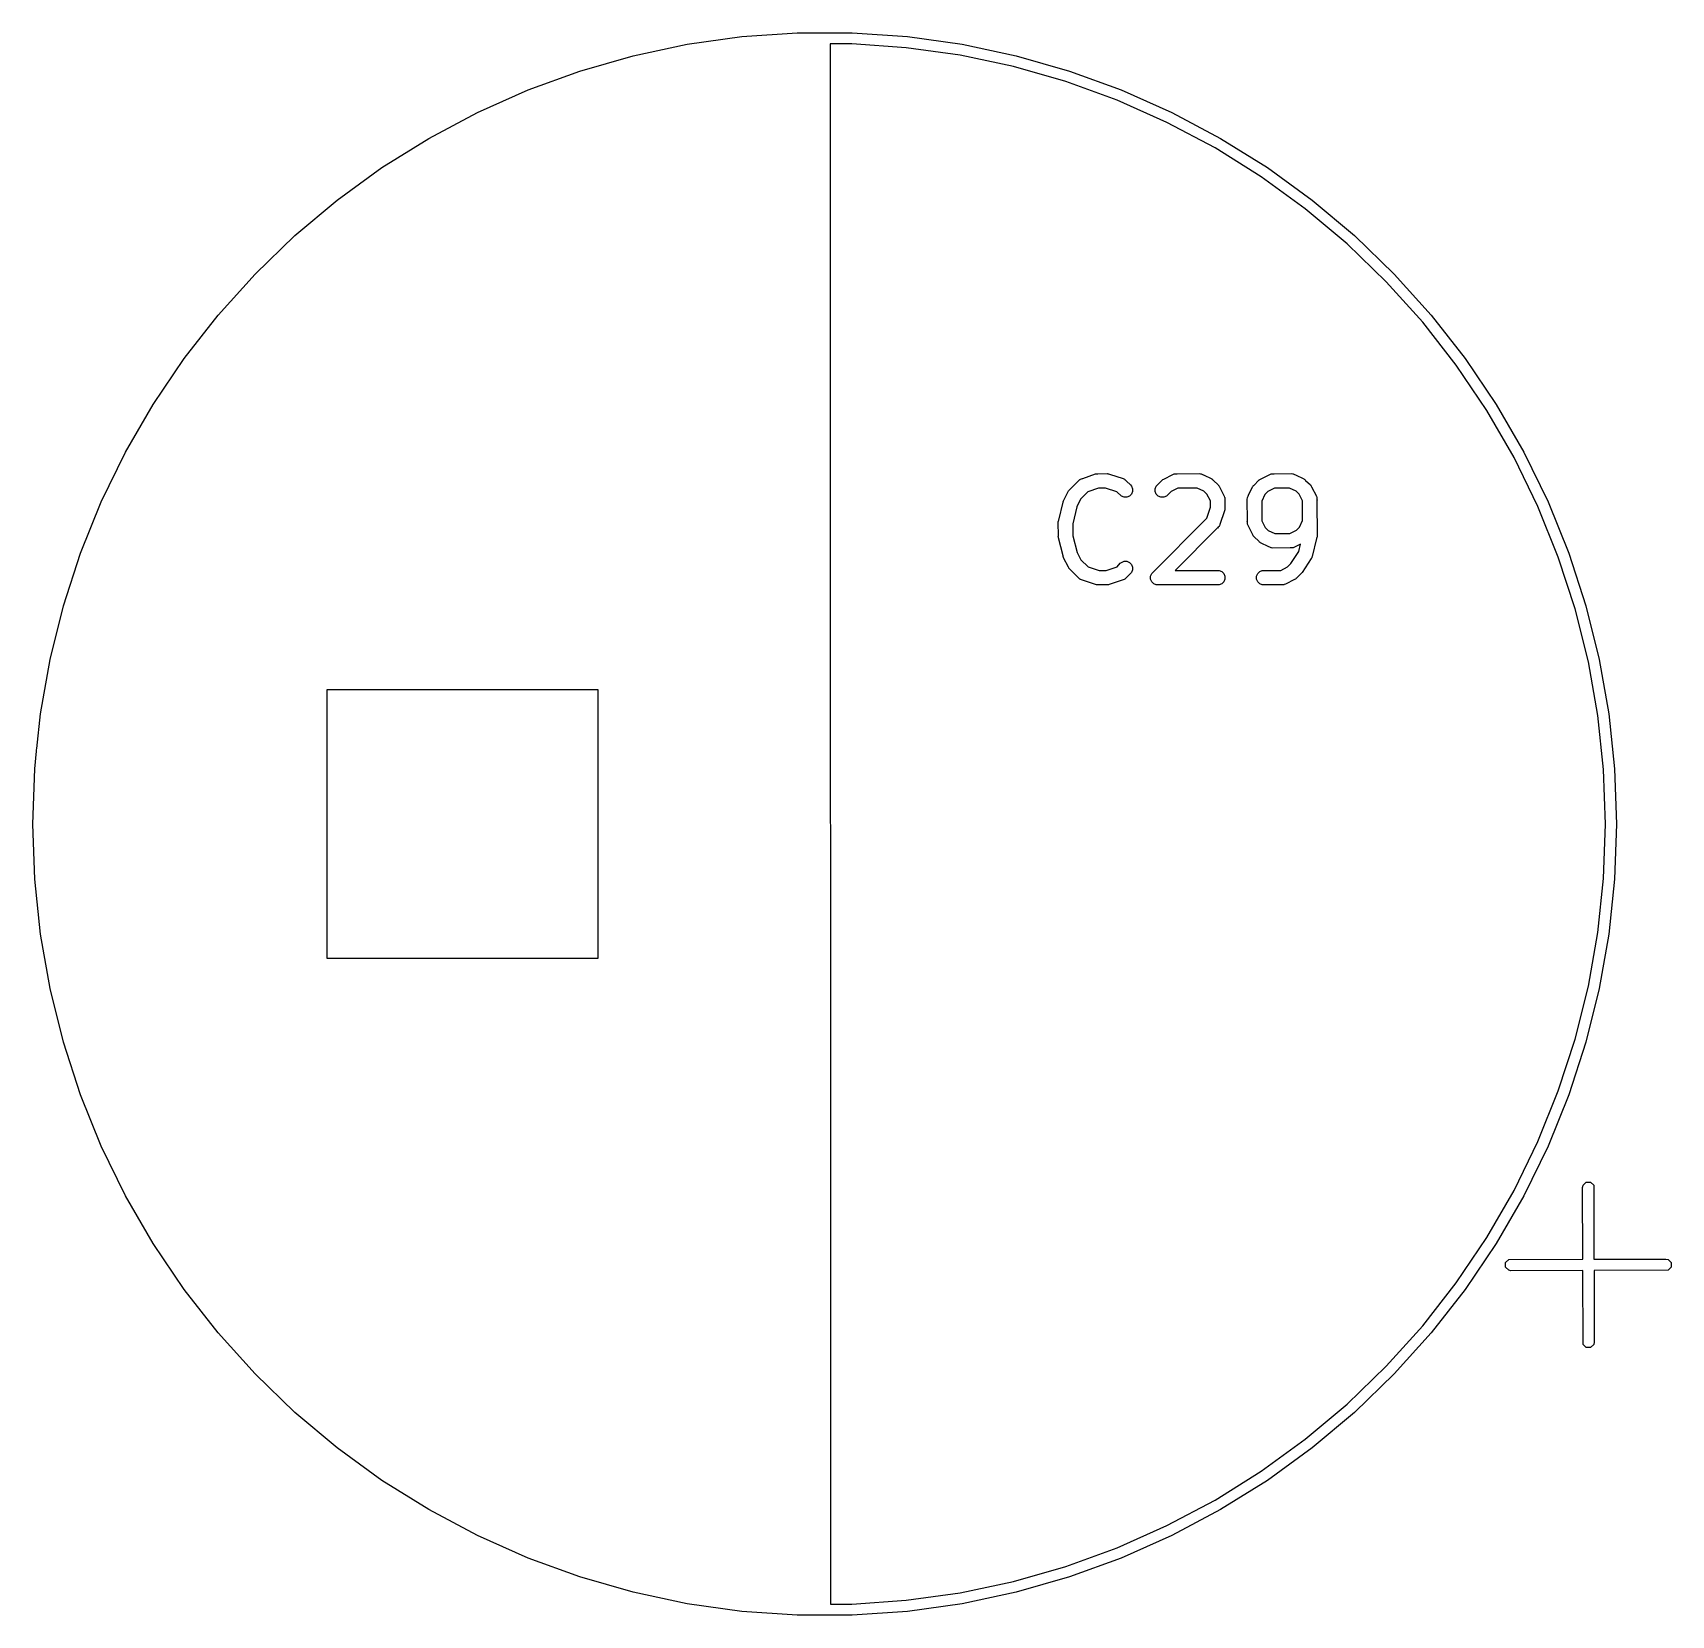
# Model space of a CAD drawing. Extents: x 195 to 321, y -207 to -140.
# Drawn here: x 304.07 to 320.99, y -207.18 to -190.82 of the extents above; entities that cross this region are included whole.
import ezdxf

# ---------------------------------------------------------------- set-up
doc = ezdxf.new("R2010")
doc.units = 0
doc.layers.add('BLACK', color=7, linetype='CONTINUOUS')

msp = doc.modelspace()

# ---------------------------------------------------------------- linework, layer by layer
at = {"layer": 'BLACK', "linetype": 'CONTINUOUS'}
for p, q in [((310.829558, -190.944273), (311.394957, -190.864811)), ((311.394957, -190.864811), (311.964522, -190.824983)), ((311.964522, -190.824983), (312.535478, -190.824983)), ((312.535478, -190.824983), (313.105043, -190.864811)), ((313.105043, -190.864811), (313.670442, -190.944273)), ((309.722241, -191.220358), (310.271079, -191.062981)), ((310.271079, -191.062981), (310.829558, -190.944273)), ((312.531461, -190.94), (312.305445, -190.94)), ((312.305445, -190.94), (312.309994, -207.06)), ((313.093013, -190.979267), (312.531461, -190.94)), ((313.650457, -191.057611), (313.093013, -190.979267)), ((314.201079, -191.174649), (313.650457, -191.057611)), ((313.670442, -190.944273), (314.228921, -191.062981)), ((314.228921, -191.062981), (314.777759, -191.220358)), ((309.185718, -191.415636), (309.722241, -191.220358)), ((314.742195, -191.329812), (314.201079, -191.174649)), ((314.777759, -191.220358), (315.314282, -191.415636)), ((308.664124, -191.647865), (309.185718, -191.415636)), ((315.27117, -191.522343), (314.742195, -191.329812)), ((315.314282, -191.415636), (315.835876, -191.647865)), ((315.785425, -191.751304), (315.27117, -191.522343)), ((308.16, -191.915912), (308.664124, -191.647865)), ((316.282457, -192.01558), (315.785425, -191.751304)), ((315.835876, -191.647865), (316.34, -191.915912)), ((307.675802, -192.218473), (308.16, -191.915912)), ((316.34, -191.915912), (316.824198, -192.218473)), ((316.759842, -192.313884), (316.282457, -192.01558)), ((307.213889, -192.554072), (307.675802, -192.218473)), ((316.824198, -192.218473), (317.286111, -192.554072)), ((317.215256, -192.644762), (316.759842, -192.313884)), ((306.776512, -192.921075), (307.213889, -192.554072)), ((317.286111, -192.554072), (317.723488, -192.921075)), ((317.64648, -193.006602), (317.215256, -192.644762)), ((306.3658, -193.317695), (306.776512, -192.921075)), ((317.723488, -192.921075), (318.1342, -193.317695)), ((318.051413, -193.397641), (317.64648, -193.006602)), ((305.983756, -193.741997), (306.3658, -193.317695)), ((318.428082, -193.815974), (318.051413, -193.397641)), ((318.1342, -193.317695), (318.516244, -193.741997)), ((305.632241, -194.191917), (305.983756, -193.741997)), ((318.516244, -193.741997), (318.867759, -194.191917)), ((318.774652, -194.259563), (318.428082, -193.815974)), ((305.312967, -194.66526), (305.632241, -194.191917)), ((319.089434, -194.726247), (318.774652, -194.259563)), ((318.867759, -194.191917), (319.187033, -194.66526)), ((305.027489, -195.159723), (305.312967, -194.66526)), ((319.370896, -195.213753), (319.089434, -194.726247)), ((319.187033, -194.66526), (319.472511, -195.159723)), ((304.777198, -195.672894), (305.027489, -195.159723)), ((319.617665, -195.719704), (319.370896, -195.213753)), ((319.472511, -195.159723), (319.722802, -195.672894)), ((314.781606, -195.545167), (314.875538, -195.449405)), ((314.875538, -195.449405), (314.886903, -195.440077)), ((314.886903, -195.440077), (314.889393, -195.439045)), ((314.889393, -195.439045), (314.891428, -195.437281)), ((314.891428, -195.437281), (314.90439, -195.432834)), ((314.90439, -195.432834), (314.91394, -195.428879)), ((314.91394, -195.428879), (314.91592, -195.428879)), ((314.91592, -195.428879), (315.04771, -195.383668)), ((315.04771, -195.383668), (315.054965, -195.382018)), ((315.054965, -195.382018), (315.056796, -195.38126)), ((315.056796, -195.38126), (315.058392, -195.381239)), ((315.058392, -195.381239), (315.062047, -195.380408)), ((315.062047, -195.380408), (315.071347, -195.381069)), ((315.071347, -195.381069), (315.166666, -195.379819)), ((315.166666, -195.379819), (315.174071, -195.380548)), ((315.174071, -195.380548), (315.176046, -195.380408)), ((315.176046, -195.380408), (315.177532, -195.380889)), ((315.177532, -195.380889), (315.181298, -195.38126)), ((315.181298, -195.38126), (315.190661, -195.385138)), ((315.190661, -195.385138), (315.33324, -195.431287)), ((315.33324, -195.431287), (315.346665, -195.437281)), ((315.346665, -195.437281), (315.3487, -195.439046)), ((315.3487, -195.439046), (315.351191, -195.440078)), ((315.351191, -195.440078), (315.362692, -195.451181)), ((315.362692, -195.451181), (315.368772, -195.456455)), ((315.368772, -195.456455), (315.369348, -195.457608)), ((315.369348, -195.457608), (315.410175, -195.497024)), ((315.675735, -195.508389), (315.732681, -195.449405)), ((315.732681, -195.449405), (315.73843, -195.444686)), ((315.73843, -195.444686), (315.73973, -195.443188)), ((315.73973, -195.443188), (315.741143, -195.44246)), ((315.741143, -195.44246), (315.744046, -195.440078)), ((315.744046, -195.440078), (315.752856, -195.436428)), ((315.752856, -195.436428), (315.847411, -195.387737)), ((315.847411, -195.387737), (315.861142, -195.382482)), ((315.861142, -195.382482), (315.863831, -195.38229)), ((315.863831, -195.38229), (315.86632, -195.38126)), ((315.86632, -195.38126), (315.879389, -195.381185)), ((315.879389, -195.381185), (315.890332, -195.380408)), ((315.890332, -195.380408), (315.892441, -195.381111)), ((315.892441, -195.381111), (316.119047, -195.379819)), ((316.119047, -195.379819), (316.133679, -195.38126)), ((316.133679, -195.38126), (316.136168, -195.382291)), ((316.136168, -195.382291), (316.138856, -195.382482)), ((316.138856, -195.382482), (316.151849, -195.388786)), ((316.151849, -195.388786), (316.160715, -195.392459)), ((316.160715, -195.392459), (316.161937, -195.393681)), ((316.161937, -195.393681), (316.247826, -195.435356)), ((316.247826, -195.435356), (316.254125, -195.43932)), ((316.254125, -195.43932), (316.255953, -195.440078)), ((316.255953, -195.440078), (316.257123, -195.441208)), ((316.257123, -195.441208), (316.260269, -195.443188)), ((316.260269, -195.443188), (316.265901, -195.449682)), ((316.265901, -195.449682), (316.314937, -195.497024)), ((316.685339, -195.49844), (316.732681, -195.449405)), ((316.732681, -195.449405), (316.73843, -195.444686)), ((316.73843, -195.444686), (316.73973, -195.443188)), ((316.73973, -195.443188), (316.741143, -195.44246)), ((316.741143, -195.44246), (316.744046, -195.440078)), ((316.744046, -195.440078), (316.752856, -195.436428)), ((316.752856, -195.436428), (316.847411, -195.387737)), ((316.847411, -195.387737), (316.861142, -195.382482)), ((316.861142, -195.382482), (316.863831, -195.38229)), ((316.863831, -195.38229), (316.86632, -195.38126)), ((316.86632, -195.38126), (316.879659, -195.381166)), ((316.879659, -195.381166), (316.890332, -195.380408)), ((316.890332, -195.380408), (316.892339, -195.381077)), ((316.892339, -195.381077), (317.071428, -195.379819)), ((317.071428, -195.379819), (317.08606, -195.38126)), ((317.08606, -195.38126), (317.088549, -195.382291)), ((317.088549, -195.382291), (317.091237, -195.382482)), ((317.091237, -195.382482), (317.10423, -195.388786)), ((317.10423, -195.388786), (317.113096, -195.392459)), ((317.113096, -195.392459), (317.114318, -195.393681)), ((317.114318, -195.393681), (317.200207, -195.435356)), ((317.200207, -195.435356), (317.206506, -195.43932)), ((317.206506, -195.43932), (317.208334, -195.440078)), ((317.208334, -195.440078), (317.209504, -195.441208)), ((317.209504, -195.441208), (317.21265, -195.443188)), ((317.21265, -195.443188), (317.218282, -195.449682)), ((317.218282, -195.449682), (317.267318, -195.497024)), ((314.721984, -195.655366), (314.766251, -195.564135)), ((314.766251, -195.564135), (314.770215, -195.557835)), ((314.770215, -195.557835), (314.770973, -195.556008)), ((314.770973, -195.556008), (314.77207, -195.554888)), ((314.77207, -195.554888), (314.774083, -195.551692)), ((314.774083, -195.551692), (314.781606, -195.545167)), ((314.892665, -195.644286), (314.85394, -195.724096)), ((314.966944, -195.568561), (314.892665, -195.644286)), ((315.080213, -195.529703), (314.966944, -195.568561)), ((315.151592, -195.528767), (315.080213, -195.529703)), ((315.267785, -195.566376), (315.151592, -195.528767)), ((315.315474, -195.612417), (315.267785, -195.566376)), ((315.34251, -195.623616), (315.315474, -195.612417)), ((315.371773, -195.623616), (315.34251, -195.623616)), ((315.398809, -195.612417), (315.371773, -195.623616)), ((315.419502, -195.591724), (315.398809, -195.612417)), ((315.410175, -195.497024), (315.419502, -195.508389)), ((315.419502, -195.508389), (315.430701, -195.535425)), ((315.430701, -195.564688), (315.419502, -195.591724)), ((315.430701, -195.535425), (315.430701, -195.564688)), ((315.664536, -195.535426), (315.675735, -195.508389)), ((315.664536, -195.564688), (315.664536, -195.535426)), ((315.675735, -195.591725), (315.664536, -195.564688)), ((315.696427, -195.612417), (315.675735, -195.591725)), ((315.723464, -195.623616), (315.696427, -195.612417)), ((315.752726, -195.623616), (315.723464, -195.623616)), ((315.779763, -195.612417), (315.752726, -195.623616)), ((315.791128, -195.60309), (315.779763, -195.612417)), ((315.827772, -195.565133), (315.791128, -195.60309)), ((315.896523, -195.52973), (315.827772, -195.565133)), ((316.099259, -195.528574), (315.896523, -195.52973)), ((316.167881, -195.561871), (316.099259, -195.528574)), ((316.199208, -195.592115), (316.167881, -195.561871)), ((316.23473, -195.661096), (316.199208, -195.592115)), ((316.314937, -195.497024), (316.319655, -195.502773)), ((316.319655, -195.502773), (316.321154, -195.504073)), ((316.321154, -195.504073), (316.321881, -195.505486)), ((316.321881, -195.505486), (316.324264, -195.508389)), ((316.324264, -195.508389), (316.327913, -195.517199)), ((316.327913, -195.517199), (316.376605, -195.611754)), ((316.376605, -195.611754), (316.38186, -195.625485)), ((316.38186, -195.625485), (316.382051, -195.628174)), ((316.382051, -195.628174), (316.383082, -195.630663)), ((316.383082, -195.630663), (316.383275, -195.645404)), ((316.383275, -195.645404), (316.383934, -195.654675)), ((316.615476, -195.645295), (316.616917, -195.630663)), ((316.616768, -195.871899), (316.615476, -195.645295)), ((316.616917, -195.630663), (316.617948, -195.628173)), ((316.617948, -195.628173), (316.618139, -195.625486)), ((316.618139, -195.625486), (316.624443, -195.612492)), ((316.624443, -195.612492), (316.628116, -195.603627)), ((316.628116, -195.603627), (316.629338, -195.602404)), ((316.629338, -195.602404), (316.671013, -195.516516)), ((316.671013, -195.516516), (316.674977, -195.510216)), ((316.674977, -195.510216), (316.675735, -195.508389)), ((316.675735, -195.508389), (316.676865, -195.507218)), ((316.676865, -195.507218), (316.678845, -195.504073)), ((316.678845, -195.504073), (316.685339, -195.49844)), ((316.797528, -195.59646), (316.764231, -195.665082)), ((316.827772, -195.565133), (316.797528, -195.59646)), ((316.896563, -195.529709), (316.827772, -195.565133)), ((317.051732, -195.528619), (316.896563, -195.529709)), ((317.120262, -195.561871), (317.051732, -195.528619)), ((317.151589, -195.592115), (317.120262, -195.561871)), ((317.18696, -195.660803), (317.151589, -195.592115)), ((317.267318, -195.497024), (317.272036, -195.502773)), ((317.272036, -195.502773), (317.273535, -195.504073)), ((317.273535, -195.504073), (317.274262, -195.505486)), ((317.274262, -195.505486), (317.276645, -195.508389)), ((317.276645, -195.508389), (317.280294, -195.517199)), ((317.280294, -195.517199), (317.328986, -195.611754)), ((317.328986, -195.611754), (317.334241, -195.625485)), ((317.334241, -195.625485), (317.334432, -195.628174)), ((317.334432, -195.628174), (317.335463, -195.630663)), ((317.335463, -195.630663), (317.335509, -195.643333)), ((317.335509, -195.643333), (317.336315, -195.654675)), ((304.563314, -196.202275), (304.777198, -195.672894)), ((314.667712, -195.861089), (314.712953, -195.674724)), ((314.712953, -195.674724), (314.713338, -195.673644)), ((314.713338, -195.673644), (314.713377, -195.673105)), ((314.713377, -195.673105), (314.713962, -195.671897)), ((314.713962, -195.671897), (314.7179, -195.660878)), ((314.7179, -195.660878), (314.721984, -195.655366)), ((314.85394, -195.724096), (314.811914, -195.897219)), ((316.198135, -195.84113), (316.235574, -195.725459)), ((316.235574, -195.725459), (316.23473, -195.661096)), ((316.379204, -195.764525), (316.333055, -195.907107)), ((316.383082, -195.755165), (316.379204, -195.764525)), ((316.383452, -195.751401), (316.383082, -195.755165)), ((316.383934, -195.654675), (316.383417, -195.656225)), ((316.383417, -195.656225), (316.384523, -195.740533)), ((316.383934, -195.749914), (316.383452, -195.751401)), ((316.384523, -195.740533), (316.383793, -195.747939)), ((316.383793, -195.747939), (316.383934, -195.749914)), ((316.764231, -195.665082), (316.765387, -195.867818)), ((317.187702, -195.864521), (317.18696, -195.660803)), ((317.336315, -195.654675), (317.335558, -195.656943)), ((317.335558, -195.656943), (317.336904, -196.026247)), ((319.828539, -196.241637), (319.617665, -195.719704)), ((319.722802, -195.672894), (319.936686, -196.202275)), ((314.663095, -195.88339), (314.663346, -195.880836)), ((314.664362, -196.021969), (314.663095, -195.88339)), ((314.663184, -195.879744), (314.663638, -195.877872)), ((314.663346, -195.880836), (314.663184, -195.879744)), ((314.663638, -195.877872), (314.664536, -195.868758)), ((314.664536, -195.868758), (314.667712, -195.861089)), ((314.811914, -195.897219), (314.813056, -196.021991)), ((315.628116, -196.413151), (316.198135, -195.84113)), ((316.30561, -195.943778), (315.870098, -196.380818)), ((316.307887, -195.94264), (316.30561, -195.943778)), ((316.315558, -195.933795), (316.307887, -195.94264)), ((316.324265, -195.925058), (316.315558, -195.933795)), ((316.325296, -195.922567), (316.324265, -195.925058)), ((316.327061, -195.920533), (316.325296, -195.922567)), ((316.333055, -195.907107), (316.327061, -195.920533)), ((316.616065, -195.874009), (316.616768, -195.871899)), ((316.616842, -195.884951), (316.616065, -195.874009)), ((316.616917, -195.898022), (316.616842, -195.884951)), ((316.617948, -195.900511), (316.616917, -195.898022)), ((316.618139, -195.903199), (316.617948, -195.900511)), ((316.623394, -195.916931), (316.618139, -195.903199)), ((316.672086, -196.011487), (316.623394, -195.916931)), ((316.765387, -195.867818), (316.80079, -195.936569)), ((316.80079, -195.936569), (316.832118, -195.966814)), ((316.832118, -195.966814), (316.900647, -196.000065)), ((317.055816, -195.998975), (317.124607, -195.963551)), ((317.124607, -195.963551), (317.154852, -195.932223)), ((317.154852, -195.932223), (317.187702, -195.864521)), ((314.663184, -196.029893), (314.664362, -196.021969)), ((314.664518, -196.038917), (314.663184, -196.029893)), ((314.664536, -196.040879), (314.664518, -196.038917)), ((314.664958, -196.0419), (314.664536, -196.040879)), ((314.665334, -196.044437), (314.664958, -196.0419)), ((314.712851, -196.229135), (314.665334, -196.044437)), ((314.813056, -196.021991), (314.857674, -196.195421)), ((316.675735, -196.020296), (316.672086, -196.011487)), ((316.678117, -196.023198), (316.675735, -196.020296)), ((316.678845, -196.024612), (316.678117, -196.023198)), ((316.680343, -196.025911), (316.678845, -196.024612)), ((316.685062, -196.031661), (316.680343, -196.025911)), ((316.734097, -196.079002), (316.685062, -196.031661)), ((316.73973, -196.085497), (316.734097, -196.079002)), ((316.742875, -196.087476), (316.73973, -196.085497)), ((316.744046, -196.088607), (316.742875, -196.087476)), ((316.745873, -196.089364), (316.744046, -196.088607)), ((316.752173, -196.093329), (316.745873, -196.089364)), ((316.838062, -196.135004), (316.752173, -196.093329)), ((316.839284, -196.136226), (316.838062, -196.135004)), ((316.848143, -196.139895), (316.839284, -196.136226)), ((316.861142, -196.146203), (316.848143, -196.139895)), ((316.863831, -196.146394), (316.861142, -196.146203)), ((316.86632, -196.147425), (316.863831, -196.146394)), ((316.880952, -196.148866), (316.86632, -196.147425)), ((317.060039, -196.147607), (316.880952, -196.148866)), ((316.900647, -196.000065), (317.055816, -195.998975)), ((317.062047, -196.148277), (317.060039, -196.147607)), ((317.072719, -196.147518), (317.062047, -196.148277)), ((317.08606, -196.147425), (317.072719, -196.147518)), ((317.088549, -196.146393), (317.08606, -196.147425)), ((317.091237, -196.146203), (317.088549, -196.146393)), ((317.104969, -196.140948), (317.091237, -196.146203)), ((317.1643, -196.110395), (317.104969, -196.140948)), ((317.146651, -196.183096), (317.1643, -196.110395)), ((317.332286, -196.048547), (317.287046, -196.234913)), ((317.335463, -196.040879), (317.332286, -196.048547)), ((317.33636, -196.031764), (317.335463, -196.040879)), ((317.336815, -196.029893), (317.33636, -196.031764)), ((317.336904, -196.026247), (317.336652, -196.0288)), ((317.336652, -196.0288), (317.336815, -196.029893)), ((304.386879, -196.745286), (304.563314, -196.202275)), ((314.713377, -196.236532), (314.712851, -196.229135)), ((314.717579, -196.247514), (314.713377, -196.236532)), ((314.7179, -196.248759), (314.717579, -196.247514)), ((314.718222, -196.249194), (314.7179, -196.248759)), ((314.718632, -196.250264), (314.718222, -196.249194)), ((314.767322, -196.344816), (314.718632, -196.250264)), ((314.857674, -196.195421), (314.896366, -196.270558)), ((314.896366, -196.270558), (314.970574, -196.343348)), ((315.270586, -196.341269), (315.304108, -196.306548)), ((315.304108, -196.306548), (315.315474, -196.29722)), ((315.315474, -196.29722), (315.34251, -196.286021)), ((315.34251, -196.286021), (315.371773, -196.286021)), ((315.371773, -196.286021), (315.398809, -196.297219)), ((315.398809, -196.297219), (315.419502, -196.317912)), ((315.419502, -196.317912), (315.430701, -196.344948)), ((317.029368, -196.344504), (317.06511, -196.307482)), ((317.06511, -196.307482), (317.146651, -196.183096)), ((317.275793, -196.257269), (317.181451, -196.401183)), ((317.282099, -196.248759), (317.275793, -196.257269)), ((317.28297, -196.246321), (317.282099, -196.248759)), ((317.283606, -196.245351), (317.28297, -196.246321)), ((317.283964, -196.243536), (317.283606, -196.245351)), ((317.287046, -196.234913), (317.283964, -196.243536)), ((320.002492, -196.777009), (319.828539, -196.241637)), ((319.936686, -196.202275), (320.113121, -196.745286)), ((314.770972, -196.353628), (314.767322, -196.344816)), ((314.773355, -196.356532), (314.770972, -196.353628)), ((314.774083, -196.357945), (314.773355, -196.356532)), ((314.775581, -196.359244), (314.774083, -196.357945)), ((314.7803, -196.364994), (314.775581, -196.359244)), ((314.868469, -196.451479), (314.7803, -196.364994)), ((314.869321, -196.453183), (314.868469, -196.451479)), ((314.876965, -196.459813), (314.869321, -196.453183)), ((314.886903, -196.469561), (314.876965, -196.459813)), ((314.889393, -196.470592), (314.886903, -196.469561)), ((314.891428, -196.472357), (314.889393, -196.470592)), ((314.904854, -196.478351), (314.891428, -196.472357)), ((315.047435, -196.5245), (314.904854, -196.478351)), ((314.970574, -196.343348), (315.086501, -196.38087)), ((315.086501, -196.38087), (315.157879, -196.379934)), ((315.157879, -196.379934), (315.270586, -196.341269)), ((315.322173, -196.480759), (315.190383, -196.52597)), ((315.324155, -196.480759), (315.322173, -196.480759)), ((315.333707, -196.476802), (315.324155, -196.480759)), ((315.346665, -196.472357), (315.333707, -196.476802)), ((315.3487, -196.470591), (315.346665, -196.472357)), ((315.351191, -196.46956), (315.3487, -196.470591)), ((315.362557, -196.460232), (315.351191, -196.46956)), ((315.419503, -196.401247), (315.362557, -196.460232)), ((315.430701, -196.374211), (315.419503, -196.401247)), ((315.430701, -196.344948), (315.430701, -196.374211)), ((315.616917, -196.440187), (315.628116, -196.413151)), ((315.616917, -196.469451), (315.616917, -196.440187)), ((315.628116, -196.496487), (315.616917, -196.469451)), ((315.648808, -196.517179), (315.628116, -196.496487)), ((315.870098, -196.380818), (316.309523, -196.379819)), ((316.309523, -196.379819), (316.324155, -196.38126)), ((316.324155, -196.38126), (316.351191, -196.392459)), ((316.351191, -196.392459), (316.371883, -196.413151)), ((316.371883, -196.496487), (316.351191, -196.517179)), ((316.371883, -196.413151), (316.383082, -196.440187)), ((316.383082, -196.469451), (316.371883, -196.496487)), ((316.383082, -196.440187), (316.383082, -196.469451)), ((316.712155, -196.440187), (316.723354, -196.413151)), ((316.712155, -196.469451), (316.712155, -196.440187)), ((316.723354, -196.496487), (316.712155, -196.469451)), ((316.723354, -196.413151), (316.744046, -196.392459)), ((316.744046, -196.517179), (316.723354, -196.496487)), ((316.744046, -196.392459), (316.771082, -196.38126)), ((316.771082, -196.38126), (316.960578, -196.379928)), ((316.960578, -196.379928), (317.029368, -196.344504)), ((317.104285, -196.473209), (317.009731, -196.521901)), ((317.113096, -196.46956), (317.104285, -196.473209)), ((317.115998, -196.467177), (317.113096, -196.46956)), ((317.117412, -196.46645), (317.115998, -196.467177)), ((317.118712, -196.46495), (317.117412, -196.46645)), ((317.124462, -196.460232), (317.118712, -196.46495)), ((317.167475, -196.415678), (317.124462, -196.460232)), ((317.172135, -196.412558), (317.167475, -196.415678)), ((317.181345, -196.401311), (317.172135, -196.412558)), ((317.181408, -196.401247), (317.181345, -196.401311)), ((317.181417, -196.401223), (317.181408, -196.401247)), ((317.181451, -196.401183), (317.181417, -196.401223)), ((315.056796, -196.528378), (315.047435, -196.5245)), ((315.060559, -196.528748), (315.056796, -196.528378)), ((315.062047, -196.52923), (315.060559, -196.528748)), ((315.064021, -196.529089), (315.062047, -196.52923)), ((315.071428, -196.529819), (315.064021, -196.529089)), ((315.166745, -196.528568), (315.071428, -196.529819)), ((315.176046, -196.52923), (315.166745, -196.528568)), ((315.1797, -196.528398), (315.176046, -196.52923)), ((315.181298, -196.528378), (315.1797, -196.528398)), ((315.183129, -196.527619), (315.181298, -196.528378)), ((315.190383, -196.52597), (315.183129, -196.527619)), ((315.675844, -196.528378), (315.648808, -196.517179)), ((315.690476, -196.529819), (315.675844, -196.528378)), ((316.324155, -196.528378), (315.690476, -196.529819)), ((316.351191, -196.517179), (316.324155, -196.528378)), ((316.771082, -196.528378), (316.744046, -196.517179)), ((316.785714, -196.529819), (316.771082, -196.528378)), ((316.964801, -196.52856), (316.785714, -196.529819)), ((316.966809, -196.52923), (316.964801, -196.52856)), ((316.977481, -196.528471), (316.966809, -196.52923)), ((316.990822, -196.528378), (316.977481, -196.528471)), ((316.993311, -196.527346), (316.990822, -196.528378)), ((316.995999, -196.527156), (316.993311, -196.527346)), ((317.009731, -196.521901), (316.995999, -196.527156)), ((304.248753, -197.299282), (304.386879, -196.745286)), ((320.138675, -197.32321), (320.002492, -196.777009)), ((320.113121, -196.745286), (320.251247, -197.299282)), ((304.149607, -197.861564), (304.248753, -197.299282)), ((320.236426, -197.877581), (320.138675, -197.32321)), ((320.251247, -197.299282), (320.350393, -197.861564)), ((307.106211, -197.615433), (307.10723, -200.384567)), ((307.146039, -197.615433), (307.106211, -197.615433)), ((307.186039, -197.615433), (307.146039, -197.615433)), ((307.226039, -197.615433), (307.186039, -197.615433)), ((307.266039, -197.615433), (307.226039, -197.615433)), ((307.306039, -197.615433), (307.266039, -197.615433)), ((307.346039, -197.615433), (307.306039, -197.615433)), ((307.386039, -197.615433), (307.346039, -197.615433)), ((307.426039, -197.615433), (307.386039, -197.615433)), ((307.466039, -197.615433), (307.426039, -197.615433)), ((307.506039, -197.615433), (307.466039, -197.615433)), ((307.546039, -197.615433), (307.506039, -197.615433)), ((307.586039, -197.615433), (307.546039, -197.615433)), ((307.626039, -197.615433), (307.586039, -197.615433)), ((307.666039, -197.615433), (307.626039, -197.615433)), ((307.706039, -197.615433), (307.666039, -197.615433)), ((307.746039, -197.615433), (307.706039, -197.615433)), ((307.786039, -197.615433), (307.746039, -197.615433)), ((307.826039, -197.615433), (307.786039, -197.615433)), ((307.866039, -197.615433), (307.826039, -197.615433)), ((307.906039, -197.615433), (307.866039, -197.615433)), ((307.946039, -197.615433), (307.906039, -197.615433)), ((307.986039, -197.615433), (307.946039, -197.615433)), ((308.026039, -197.615433), (307.986039, -197.615433)), ((308.066039, -197.615433), (308.026039, -197.615433)), ((308.106039, -197.615433), (308.066039, -197.615433)), ((308.146039, -197.615433), (308.106039, -197.615433)), ((308.186039, -197.615433), (308.146039, -197.615433)), ((308.226039, -197.615433), (308.186039, -197.615433)), ((308.266039, -197.615433), (308.226039, -197.615433)), ((308.306039, -197.615433), (308.266039, -197.615433)), ((308.346039, -197.615433), (308.306039, -197.615433)), ((308.386039, -197.615433), (308.346039, -197.615433)), ((308.426039, -197.615433), (308.386039, -197.615433)), ((308.466039, -197.615433), (308.426039, -197.615433)), ((308.506039, -197.615433), (308.466039, -197.615433)), ((308.546039, -197.615433), (308.506039, -197.615433)), ((308.586039, -197.615433), (308.546039, -197.615433)), ((308.626039, -197.615433), (308.586039, -197.615433)), ((308.666039, -197.615433), (308.626039, -197.615433)), ((308.706039, -197.615433), (308.666039, -197.615433)), ((308.746039, -197.615433), (308.706039, -197.615433)), ((308.786039, -197.615433), (308.746039, -197.615433)), ((308.826039, -197.615433), (308.786039, -197.615433)), ((308.866039, -197.615433), (308.826039, -197.615433)), ((308.906039, -197.615433), (308.866039, -197.615433)), ((308.946039, -197.615433), (308.906039, -197.615433)), ((308.986039, -197.615433), (308.946039, -197.615433)), ((309.026039, -197.615433), (308.986039, -197.615433)), ((309.066039, -197.615433), (309.026039, -197.615433)), ((309.106039, -197.615433), (309.066039, -197.615433)), ((309.146039, -197.615433), (309.106039, -197.615433)), ((309.186039, -197.615433), (309.146039, -197.615433)), ((309.226039, -197.615433), (309.186039, -197.615433)), ((309.266039, -197.615433), (309.226039, -197.615433)), ((309.306039, -197.615433), (309.266039, -197.615433)), ((309.346039, -197.615433), (309.306039, -197.615433)), ((309.386039, -197.615433), (309.346039, -197.615433)), ((309.426039, -197.615433), (309.386039, -197.615433)), ((309.466039, -197.615433), (309.426039, -197.615433)), ((309.506039, -197.615433), (309.466039, -197.615433)), ((309.546039, -197.615433), (309.506039, -197.615433)), ((309.586039, -197.615433), (309.546039, -197.615433)), ((309.626039, -197.615433), (309.586039, -197.615433)), ((309.666039, -197.615433), (309.626039, -197.615433)), ((309.706039, -197.615433), (309.666039, -197.615433)), ((309.746039, -197.615433), (309.706039, -197.615433)), ((309.786039, -197.615433), (309.746039, -197.615433)), ((309.826039, -197.615433), (309.786039, -197.615433)), ((309.866039, -197.615433), (309.826039, -197.615433)), ((309.906039, -197.615433), (309.866039, -197.615433)), ((309.910873, -197.615433), (309.906039, -197.615433)), ((309.911687, -200.384567), (309.910873, -197.615433)), ((304.111878, -198.220528), (304.149607, -197.861564)), ((320.295267, -198.43742), (320.236426, -197.877581)), ((320.350393, -197.861564), (320.410074, -198.429392)), ((304.089926, -198.429392), (304.109036, -198.247563)), ((304.109, -198.235), (304.111878, -198.220528)), ((304.109036, -198.247563), (304.109, -198.235)), ((304.07, -199), (304.089926, -198.429392)), ((320.314913, -199), (320.295267, -198.43742)), ((320.410074, -198.429392), (320.43, -199)), ((304.089926, -199.570608), (304.07, -199)), ((320.295267, -199.56258), (320.314913, -199)), ((320.43, -199), (320.410074, -199.570608)), ((304.149607, -200.138436), (304.089926, -199.570608)), ((320.236426, -200.122419), (320.295267, -199.56258)), ((320.410074, -199.570608), (320.350393, -200.138436)), ((304.248753, -200.700718), (304.149607, -200.138436)), ((320.138675, -200.67679), (320.236426, -200.122419)), ((320.350393, -200.138436), (320.251247, -200.700718)), ((307.10723, -200.384567), (307.111961, -200.384567)), ((307.111961, -200.384567), (307.151961, -200.384567)), ((307.151961, -200.384567), (307.191961, -200.384567)), ((307.191961, -200.384567), (307.231961, -200.384567)), ((307.231961, -200.384567), (307.271961, -200.384567)), ((307.271961, -200.384567), (307.311961, -200.384567)), ((307.311961, -200.384567), (307.351961, -200.384567)), ((307.351961, -200.384567), (307.391961, -200.384567)), ((307.391961, -200.384567), (307.431961, -200.384567)), ((307.431961, -200.384567), (307.471961, -200.384567)), ((307.471961, -200.384567), (307.511961, -200.384567)), ((307.511961, -200.384567), (307.551961, -200.384567)), ((307.551961, -200.384567), (307.591961, -200.384567)), ((307.591961, -200.384567), (307.631961, -200.384567)), ((307.631961, -200.384567), (307.671961, -200.384567)), ((307.671961, -200.384567), (307.711961, -200.384567)), ((307.711961, -200.384567), (307.751961, -200.384567)), ((307.751961, -200.384567), (307.791961, -200.384567)), ((307.791961, -200.384567), (307.831961, -200.384567)), ((307.831961, -200.384567), (307.871961, -200.384567)), ((307.871961, -200.384567), (307.911961, -200.384567)), ((307.911961, -200.384567), (307.951961, -200.384567)), ((307.951961, -200.384567), (307.991961, -200.384567)), ((307.991961, -200.384567), (308.031961, -200.384567)), ((308.031961, -200.384567), (308.071961, -200.384567)), ((308.071961, -200.384567), (308.111961, -200.384567)), ((308.111961, -200.384567), (308.151961, -200.384567)), ((308.151961, -200.384567), (308.191961, -200.384567)), ((308.191961, -200.384567), (308.231961, -200.384567)), ((308.231961, -200.384567), (308.271961, -200.384567)), ((308.271961, -200.384567), (308.311961, -200.384567)), ((308.311961, -200.384567), (308.351961, -200.384567)), ((308.351961, -200.384567), (308.391961, -200.384567)), ((308.391961, -200.384567), (308.431961, -200.384567)), ((308.431961, -200.384567), (308.471961, -200.384567)), ((308.471961, -200.384567), (308.511961, -200.384567)), ((308.511961, -200.384567), (308.551961, -200.384567)), ((308.551961, -200.384567), (308.591961, -200.384567)), ((308.591961, -200.384567), (308.631961, -200.384567)), ((308.631961, -200.384567), (308.671961, -200.384567)), ((308.671961, -200.384567), (308.711961, -200.384567)), ((308.711961, -200.384567), (308.751961, -200.384567)), ((308.751961, -200.384567), (308.791961, -200.384567)), ((308.791961, -200.384567), (308.831961, -200.384567)), ((308.831961, -200.384567), (308.871961, -200.384567)), ((308.871961, -200.384567), (308.911961, -200.384567)), ((308.911961, -200.384567), (308.951961, -200.384567)), ((308.951961, -200.384567), (308.991961, -200.384567)), ((308.991961, -200.384567), (309.031961, -200.384567)), ((309.031961, -200.384567), (309.071961, -200.384567)), ((309.071961, -200.384567), (309.111961, -200.384567)), ((309.111961, -200.384567), (309.151961, -200.384567)), ((309.151961, -200.384567), (309.191961, -200.384567)), ((309.191961, -200.384567), (309.231961, -200.384567)), ((309.231961, -200.384567), (309.271961, -200.384567)), ((309.271961, -200.384567), (309.311961, -200.384567)), ((309.311961, -200.384567), (309.351961, -200.384567)), ((309.351961, -200.384567), (309.391961, -200.384567)), ((309.391961, -200.384567), (309.431961, -200.384567)), ((309.431961, -200.384567), (309.471961, -200.384567)), ((309.471961, -200.384567), (309.511961, -200.384567)), ((309.511961, -200.384567), (309.551961, -200.384567)), ((309.551961, -200.384567), (309.591961, -200.384567)), ((309.591961, -200.384567), (309.631961, -200.384567)), ((309.631961, -200.384567), (309.671961, -200.384567)), ((309.671961, -200.384567), (309.711961, -200.384567)), ((309.711961, -200.384567), (309.751961, -200.384567)), ((309.751961, -200.384567), (309.791961, -200.384567)), ((309.791961, -200.384567), (309.831961, -200.384567)), ((309.831961, -200.384567), (309.871961, -200.384567)), ((309.871961, -200.384567), (309.911687, -200.384567)), ((304.386879, -201.254714), (304.248753, -200.700718)), ((320.002492, -201.222991), (320.138675, -200.67679)), ((320.251247, -200.700718), (320.113121, -201.254714)), ((319.828539, -201.758363), (320.002492, -201.222991)), ((304.563314, -201.797725), (304.386879, -201.254714)), ((320.113121, -201.254714), (319.936686, -201.797725)), ((304.777198, -202.327106), (304.563314, -201.797725)), ((319.617665, -202.280296), (319.828539, -201.758363)), ((319.936686, -201.797725), (319.722802, -202.327106)), ((305.027489, -202.840277), (304.777198, -202.327106)), ((319.370896, -202.786247), (319.617665, -202.280296)), ((319.722802, -202.327106), (319.472511, -202.840277)), ((320.079491, -202.755), (320.084058, -202.732039)), ((320.08158, -203.497414), (320.079491, -202.755)), ((320.084058, -202.732039), (320.11653, -202.699567)), ((320.11653, -202.699567), (320.162452, -202.699567)), ((320.162452, -202.699567), (320.194924, -202.732039)), ((320.194924, -202.732039), (320.197076, -203.497089)), ((305.312967, -203.33474), (305.027489, -202.840277)), ((319.089434, -203.273753), (319.370896, -202.786247)), ((319.472511, -202.840277), (319.187033, -203.33474)), ((305.632241, -203.808083), (305.312967, -203.33474)), ((318.774652, -203.740437), (319.089434, -203.273753)), ((319.187033, -203.33474), (318.867759, -203.808083)), ((319.284058, -203.532039), (319.31653, -203.499567)), ((319.284058, -203.577961), (319.284058, -203.532039)), ((319.31653, -203.610433), (319.284058, -203.577961)), ((319.31653, -203.499567), (320.08158, -203.497414)), ((320.197076, -203.497089), (320.939491, -203.495)), ((320.939491, -203.495), (320.962452, -203.499567)), ((320.962452, -203.499567), (320.994924, -203.532039)), ((320.994924, -203.577961), (320.962452, -203.610433)), ((320.994924, -203.532039), (320.994924, -203.577961)), ((318.428082, -204.184026), (318.774652, -203.740437)), ((319.339491, -203.615), (319.31653, -203.610433)), ((320.081905, -203.61291), (319.339491, -203.615)), ((320.084058, -204.377961), (320.081905, -203.61291)), ((320.962452, -203.610433), (320.197401, -203.612585)), ((320.197401, -203.612585), (320.199491, -204.355)), ((305.983756, -204.258003), (305.632241, -203.808083)), ((318.867759, -203.808083), (318.516244, -204.258003)), ((306.3658, -204.682305), (305.983756, -204.258003)), ((318.051413, -204.602359), (318.428082, -204.184026)), ((318.516244, -204.258003), (318.1342, -204.682305)), ((320.11653, -204.410433), (320.084058, -204.377961)), ((320.162452, -204.410433), (320.11653, -204.410433)), ((320.194924, -204.377961), (320.162452, -204.410433)), ((320.199491, -204.355), (320.194924, -204.377961)), ((317.64648, -204.993398), (318.051413, -204.602359)), ((306.776512, -205.078925), (306.3658, -204.682305)), ((318.1342, -204.682305), (317.723488, -205.078925)), ((307.213889, -205.445928), (306.776512, -205.078925)), ((317.215256, -205.355238), (317.64648, -204.993398)), ((317.723488, -205.078925), (317.286111, -205.445928)), ((307.675802, -205.781527), (307.213889, -205.445928)), ((316.759842, -205.686116), (317.215256, -205.355238)), ((317.286111, -205.445928), (316.824198, -205.781527)), ((308.16, -206.084088), (307.675802, -205.781527)), ((316.282457, -205.98442), (316.759842, -205.686116)), ((316.824198, -205.781527), (316.34, -206.084088)), ((308.664124, -206.352135), (308.16, -206.084088)), ((315.785425, -206.248696), (316.282457, -205.98442)), ((316.34, -206.084088), (315.835876, -206.352135)), ((315.27117, -206.477657), (315.785425, -206.248696)), ((309.185718, -206.584364), (308.664124, -206.352135)), ((314.742195, -206.670188), (315.27117, -206.477657)), ((315.835876, -206.352135), (315.314282, -206.584364)), ((309.722241, -206.779642), (309.185718, -206.584364)), ((315.314282, -206.584364), (314.777759, -206.779642)), ((310.271079, -206.937019), (309.722241, -206.779642)), ((314.201079, -206.825351), (314.742195, -206.670188)), ((314.777759, -206.779642), (314.228921, -206.937019)), ((310.829558, -207.055727), (310.271079, -206.937019)), ((313.093013, -207.020733), (313.650457, -206.942389)), ((313.650457, -206.942389), (314.201079, -206.825351)), ((314.228921, -206.937019), (313.670442, -207.055727)), ((311.394957, -207.135189), (310.829558, -207.055727)), ((311.964522, -207.175017), (311.394957, -207.135189)), ((312.309994, -207.06), (312.531461, -207.06)), ((312.531461, -207.06), (313.093013, -207.020733)), ((313.105043, -207.135189), (312.535478, -207.175017)), ((313.670442, -207.055727), (313.105043, -207.135189)), ((312.535478, -207.175017), (311.964522, -207.175017))]:
    msp.add_line(p, q, dxfattribs=at)

doc.saveas('drawing.dxf')
